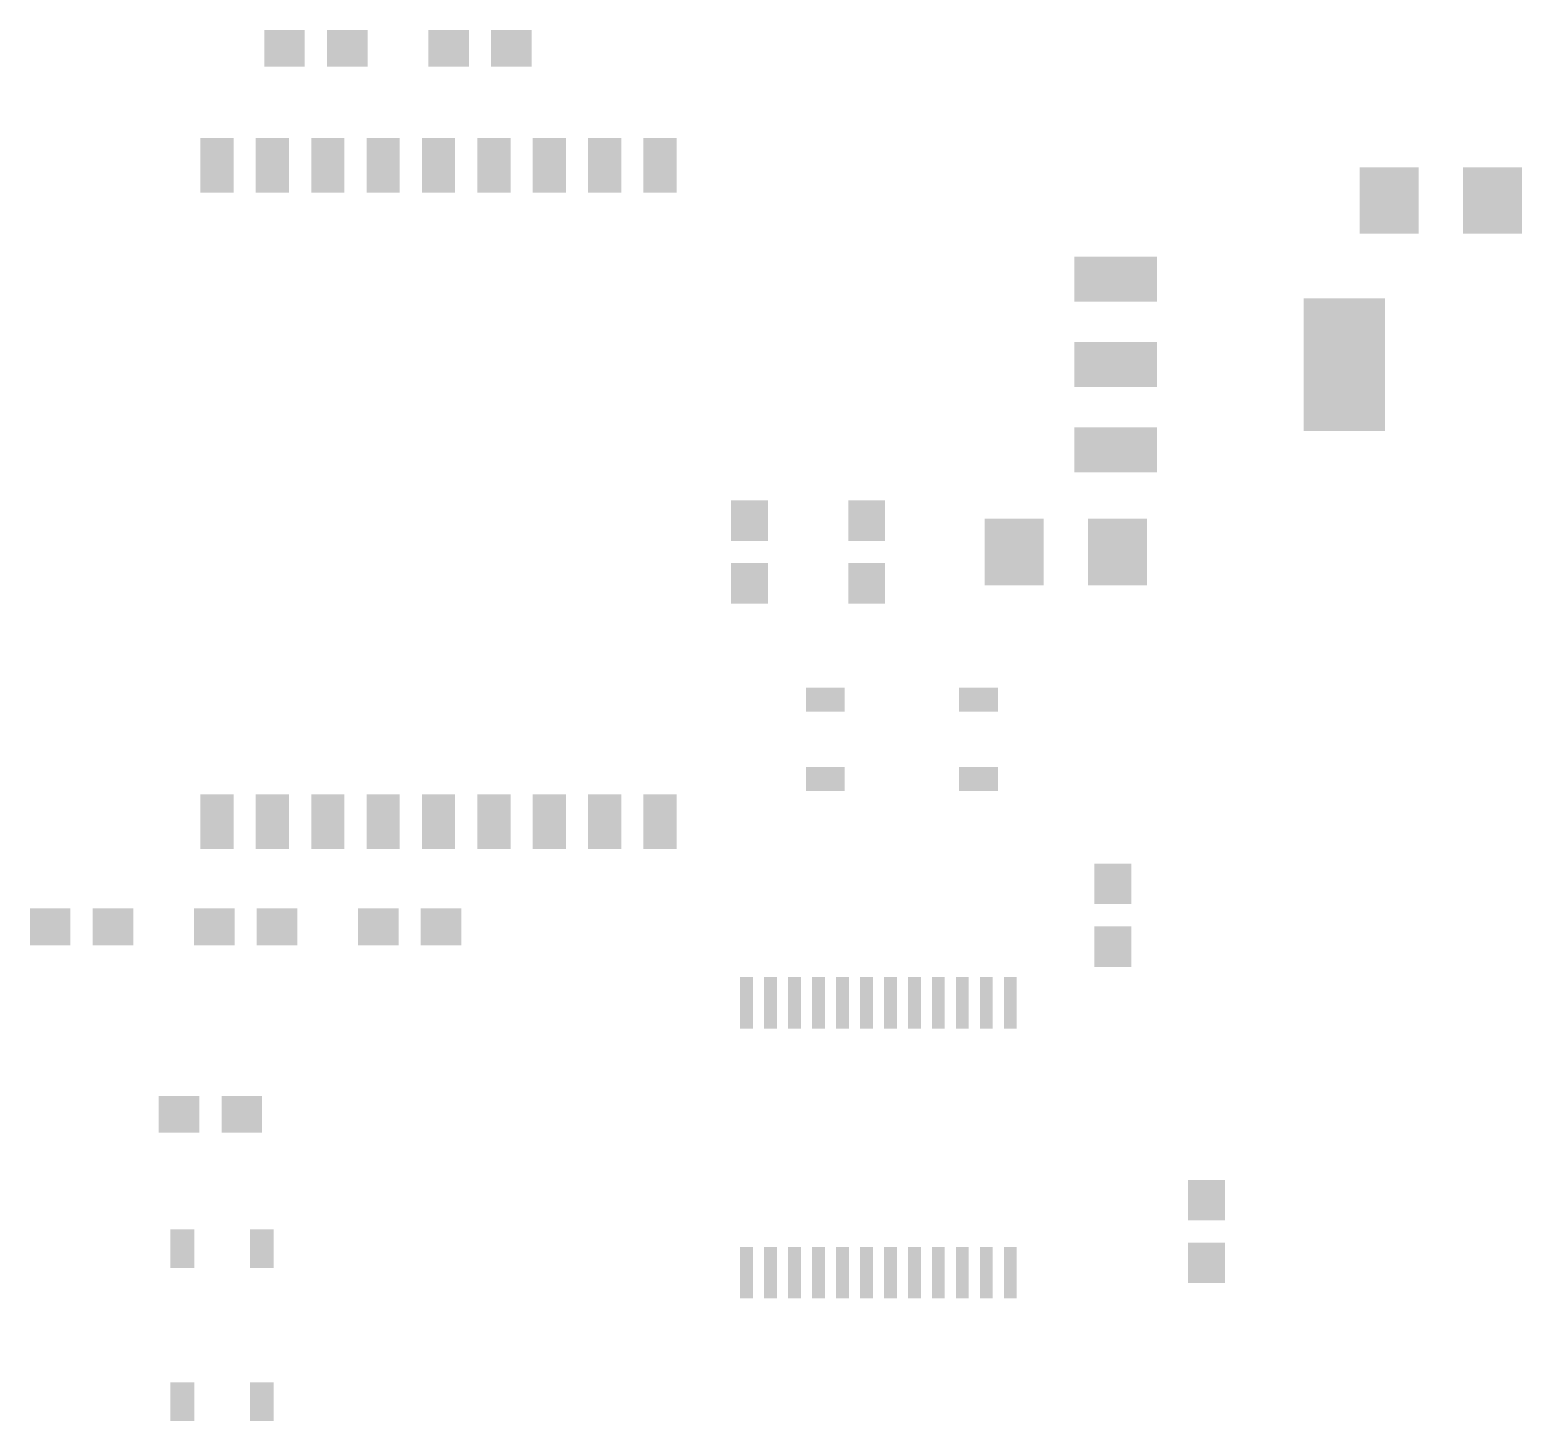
# Model space of a CAD drawing. Extents: x 7.5 to 47.9, y 10.1 to 47.8.
import ezdxf

# ---------------------------------------------------------------- set-up
doc = ezdxf.new("R2010")
doc.units = 0
doc.layers.add('31', color=253, linetype='CONTINUOUS')

# ---------------------------------------------------------------- blocks, each defined once
blk = doc.blocks.new('RECT')
blk.add_solid([(-0.5, -0.5), (0.5, -0.5), (-0.5, 0.5), (0.5, 0.5)])

msp = doc.modelspace()

# ---------------------------------------------------------------- block references
at = {"layer": '31', "xscale": 1.1}
for p in [(14.39, 47.3075), (16.09, 47.3075), (18.835, 47.3075), (20.535, 47.3075), (16.93, 23.495), (18.63, 23.495)]:
    msp.add_blockref('RECT', p, dxfattribs=at)
at = {"layer": '31'}
for p, xscale, yscale, rotation in [((12.5625, 44.135), 1.485, 0.9, 90), ((14.0625, 44.135), 1.485, 0.9, 90), ((15.5625, 44.135), 1.485, 0.9, 90), ((17.0625, 44.135), 1.485, 0.9, 90), ((18.5625, 44.135), 1.485, 0.9, 90), ((20.0625, 44.135), 1.485, 0.9, 90), ((21.5625, 44.135), 1.485, 0.9, 90), ((23.0625, 44.135), 1.485, 0.9, 90), ((24.5625, 44.135), 1.485, 0.9, 90), ((36.9062, 41.0464), 1.2192, 2.2352, 270), ((43.104, 38.735), 3.6, 2.2, 270), ((36.9062, 38.735), 1.2192, 2.2352, 270), ((36.9062, 36.4236), 1.2192, 2.2352, 270), ((34.16, 33.655), 1.6, 1.8, 180), ((36.96, 33.655), 1.6, 1.8, 180), ((12.5625, 26.35), 1.485, 0.9, 90), ((14.0625, 26.35), 1.485, 0.9, 90), ((15.5625, 26.35), 1.485, 0.9, 90), ((17.0625, 26.35), 1.485, 0.9, 90), ((18.5625, 26.35), 1.485, 0.9, 90), ((20.0625, 26.35), 1.485, 0.9, 90), ((21.5625, 26.35), 1.485, 0.9, 90), ((23.0625, 26.35), 1.485, 0.9, 90), ((24.5625, 26.35), 1.485, 0.9, 90), ((33.405, 21.436), 0.348, 1.397, 180), ((34.055, 21.436), 0.348, 1.397, 180), ((11.625, 14.775), 1.05, 0.65, 270), ((13.775, 14.775), 1.05, 0.65, 270), ((11.625, 10.625), 1.05, 0.65, 270), ((13.775, 10.625), 1.05, 0.65, 270)]:
    msp.add_blockref('RECT', p, dxfattribs=dict(at, xscale=xscale, yscale=yscale, rotation=rotation))
for p, xscale, yscale in [((44.32, 43.18), 1.6, 1.8), ((47.12, 43.18), 1.6, 1.8), ((29.04, 29.65), 1.05, 0.65), ((33.19, 29.65), 1.05, 0.65), ((29.04, 27.5), 1.05, 0.65), ((33.19, 27.5), 1.05, 0.65), ((26.905, 21.436), 0.348, 1.397), ((27.555, 21.436), 0.348, 1.397), ((28.205, 21.436), 0.348, 1.397), ((28.855, 21.436), 0.348, 1.397), ((29.505, 21.436), 0.348, 1.397), ((30.155, 21.436), 0.348, 1.397), ((30.805, 21.436), 0.348, 1.397), ((31.455, 21.436), 0.348, 1.397), ((32.105, 21.436), 0.348, 1.397), ((32.755, 21.436), 0.348, 1.397), ((26.905, 14.124), 0.348, 1.397), ((27.555, 14.124), 0.348, 1.397), ((28.205, 14.124), 0.348, 1.397), ((28.855, 14.124), 0.348, 1.397), ((29.505, 14.124), 0.348, 1.397), ((30.155, 14.124), 0.348, 1.397), ((30.805, 14.124), 0.348, 1.397), ((31.455, 14.124), 0.348, 1.397), ((32.105, 14.124), 0.348, 1.397), ((32.755, 14.124), 0.348, 1.397), ((33.405, 14.124), 0.348, 1.397), ((34.055, 14.124), 0.348, 1.397)]:
    msp.add_blockref('RECT', p, dxfattribs=dict(at, xscale=xscale, yscale=yscale))
at = {"layer": '31', "xscale": 1.1}
for p, rotation in [((26.9875, 34.505), 90), ((30.1625, 34.505), 90), ((26.9875, 32.805), 90), ((30.1625, 32.805), 90), ((36.83, 24.6625), 270), ((8.04, 23.495), 180), ((9.74, 23.495), 180), ((12.485, 23.495), 180), ((14.185, 23.495), 180), ((36.83, 22.9625), 270), ((11.5325, 18.415), 180), ((13.2325, 18.415), 180), ((39.37, 16.09), 270), ((39.37, 14.39), 270)]:
    msp.add_blockref('RECT', p, dxfattribs=dict(at, rotation=rotation))

doc.saveas('drawing.dxf')
